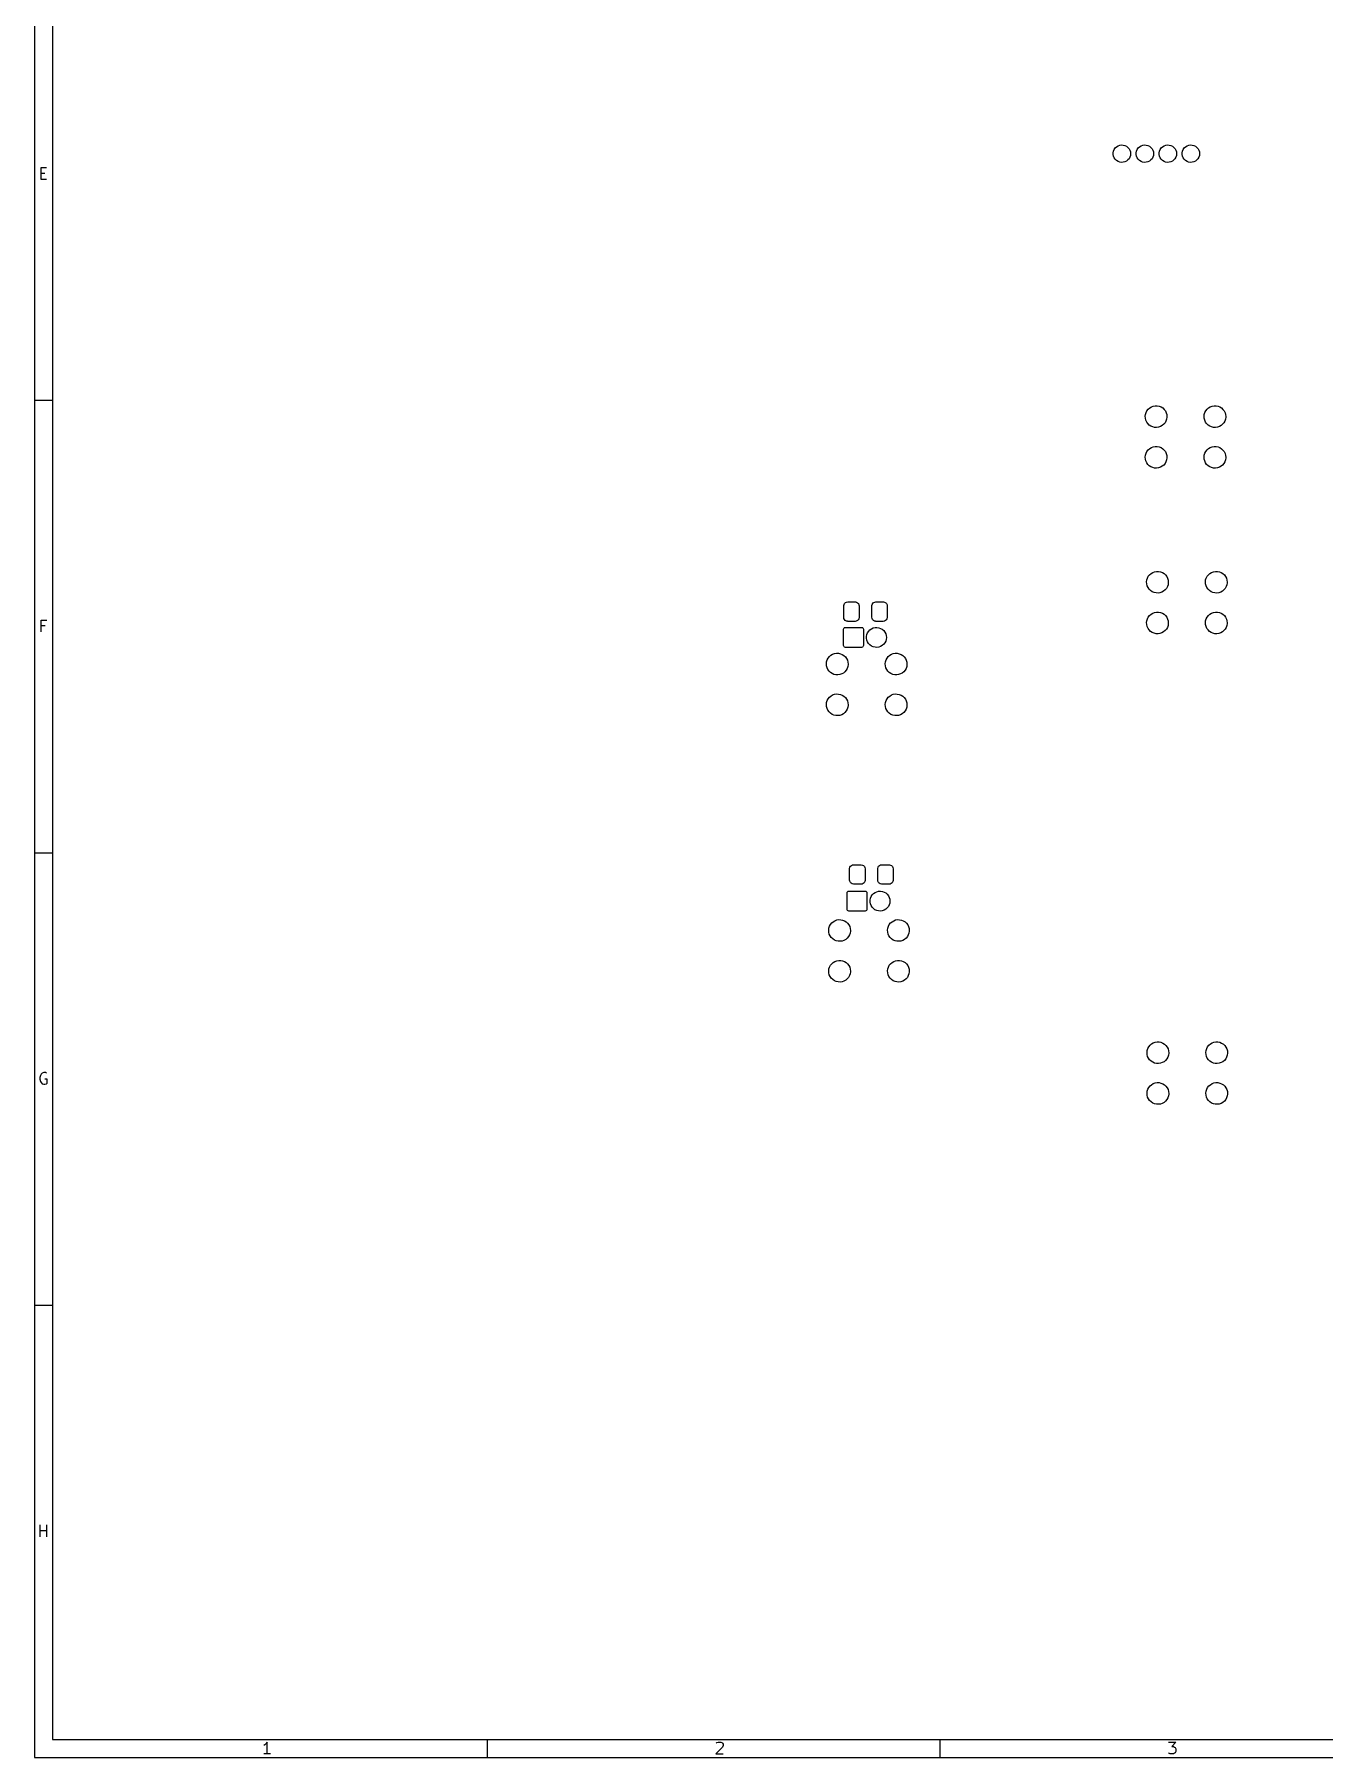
# Model space of a CAD drawing. Extents: x 10 to 584, y -410 to -10.
# Drawn here: x 10 to 152.5, y -410 to -219.6 of the extents above; entities that cross this region are included whole.
import ezdxf

# ---------------------------------------------------------------- set-up
doc = ezdxf.new("R2010")
doc.units = 0
doc.layers.add('BLACK', color=7, linetype='CONTINUOUS')

msp = doc.modelspace()

# ---------------------------------------------------------------- linework, layer by layer
at = {"layer": 'BLACK', "linetype": 'CONTINUOUS'}
for p, q in [((10, -10), (10, -409.989)), ((12, -12), (12, -407.989)), ((129.207, -232.449), (129.284, -232.271)), ((129.284, -232.271), (129.396, -232.112)), ((129.396, -232.112), (129.537, -231.978)), ((129.537, -231.978), (129.702, -231.876)), ((129.702, -231.876), (129.885, -231.808)), ((129.885, -231.808), (130.077, -231.779)), ((130.077, -231.779), (130.271, -231.79)), ((130.271, -231.79), (130.46, -231.839)), ((130.46, -231.839), (130.634, -231.924)), ((130.634, -231.924), (130.788, -232.044)), ((130.788, -232.044), (130.914, -232.191)), ((130.914, -232.191), (131.008, -232.361)), ((131.747, -232.449), (131.824, -232.271)), ((131.824, -232.271), (131.936, -232.112)), ((131.936, -232.112), (132.077, -231.978)), ((132.077, -231.978), (132.242, -231.876)), ((132.242, -231.876), (132.425, -231.808)), ((132.425, -231.808), (132.617, -231.779)), ((132.617, -231.779), (132.811, -231.79)), ((132.811, -231.79), (133, -231.839)), ((133, -231.839), (133.174, -231.924)), ((133.174, -231.924), (133.328, -232.044)), ((133.328, -232.044), (133.454, -232.191)), ((133.454, -232.191), (133.548, -232.361)), ((134.287, -232.449), (134.364, -232.271)), ((134.364, -232.271), (134.476, -232.112)), ((134.476, -232.112), (134.617, -231.978)), ((134.617, -231.978), (134.782, -231.876)), ((134.782, -231.876), (134.965, -231.808)), ((134.965, -231.808), (135.157, -231.779)), ((135.157, -231.779), (135.351, -231.79)), ((135.351, -231.79), (135.54, -231.839)), ((135.54, -231.839), (135.714, -231.924)), ((135.714, -231.924), (135.868, -232.044)), ((135.868, -232.044), (135.994, -232.191)), ((135.994, -232.191), (136.088, -232.361)), ((136.827, -232.449), (136.904, -232.271)), ((136.904, -232.271), (137.016, -232.112)), ((137.016, -232.112), (137.157, -231.978)), ((137.157, -231.978), (137.322, -231.876)), ((137.322, -231.876), (137.505, -231.808)), ((137.505, -231.808), (137.697, -231.779)), ((137.697, -231.779), (137.891, -231.79)), ((137.891, -231.79), (138.08, -231.839)), ((138.08, -231.839), (138.254, -231.924)), ((138.254, -231.924), (138.408, -232.044)), ((138.408, -232.044), (138.534, -232.191)), ((138.534, -232.191), (138.628, -232.361)), ((129.167, -232.64), (129.207, -232.449)), ((129.167, -232.834), (129.167, -232.64)), ((129.205, -233.025), (129.167, -232.834)), ((129.281, -233.204), (129.205, -233.025)), ((129.392, -233.364), (129.281, -233.204)), ((129.532, -233.498), (129.392, -233.364)), ((129.696, -233.602), (129.532, -233.498)), ((129.878, -233.67), (129.696, -233.602)), ((130.07, -233.701), (129.878, -233.67)), ((130.265, -233.692), (130.07, -233.701)), ((130.453, -233.644), (130.265, -233.692)), ((130.628, -233.56), (130.453, -233.644)), ((130.783, -233.441), (130.628, -233.56)), ((130.91, -233.295), (130.783, -233.441)), ((131.006, -233.125), (130.91, -233.295)), ((131.065, -232.94), (131.006, -233.125)), ((131.008, -232.361), (131.067, -232.547)), ((131.086, -232.747), (131.065, -232.94)), ((131.067, -232.547), (131.086, -232.74)), ((131.086, -232.74), (131.086, -232.747)), ((131.707, -232.64), (131.747, -232.449)), ((131.707, -232.834), (131.707, -232.64)), ((131.745, -233.025), (131.707, -232.834)), ((131.821, -233.204), (131.745, -233.025)), ((131.932, -233.364), (131.821, -233.204)), ((132.072, -233.498), (131.932, -233.364)), ((132.236, -233.602), (132.072, -233.498)), ((132.418, -233.67), (132.236, -233.602)), ((132.611, -233.701), (132.418, -233.67)), ((132.805, -233.692), (132.611, -233.701)), ((132.993, -233.644), (132.805, -233.692)), ((133.168, -233.56), (132.993, -233.644)), ((133.323, -233.441), (133.168, -233.56)), ((133.45, -233.295), (133.323, -233.441)), ((133.546, -233.125), (133.45, -233.295)), ((133.605, -232.94), (133.546, -233.125)), ((133.548, -232.361), (133.607, -232.547)), ((133.626, -232.747), (133.605, -232.94)), ((133.607, -232.547), (133.626, -232.74)), ((133.626, -232.74), (133.626, -232.747)), ((134.247, -232.64), (134.287, -232.449)), ((134.247, -232.834), (134.247, -232.64)), ((134.285, -233.025), (134.247, -232.834)), ((134.361, -233.204), (134.285, -233.025)), ((134.472, -233.364), (134.361, -233.204)), ((134.612, -233.498), (134.472, -233.364)), ((134.776, -233.602), (134.612, -233.498)), ((134.958, -233.67), (134.776, -233.602)), ((135.15, -233.701), (134.958, -233.67)), ((135.345, -233.692), (135.15, -233.701)), ((135.533, -233.644), (135.345, -233.692)), ((135.708, -233.56), (135.533, -233.644)), ((135.863, -233.441), (135.708, -233.56)), ((135.99, -233.295), (135.863, -233.441)), ((136.086, -233.125), (135.99, -233.295)), ((136.145, -232.94), (136.086, -233.125)), ((136.088, -232.361), (136.147, -232.547)), ((136.166, -232.747), (136.145, -232.94)), ((136.147, -232.547), (136.166, -232.74)), ((136.166, -232.74), (136.166, -232.747)), ((136.787, -232.64), (136.827, -232.449)), ((136.787, -232.834), (136.787, -232.64)), ((136.825, -233.025), (136.787, -232.834)), ((136.901, -233.204), (136.825, -233.025)), ((137.012, -233.364), (136.901, -233.204)), ((137.152, -233.498), (137.012, -233.364)), ((137.316, -233.602), (137.152, -233.498)), ((137.498, -233.67), (137.316, -233.602)), ((137.69, -233.701), (137.498, -233.67)), ((137.885, -233.692), (137.69, -233.701)), ((138.073, -233.644), (137.885, -233.692)), ((138.248, -233.56), (138.073, -233.644)), ((138.403, -233.441), (138.248, -233.56)), ((138.53, -233.295), (138.403, -233.441)), ((138.626, -233.125), (138.53, -233.295)), ((138.685, -232.94), (138.626, -233.125)), ((138.628, -232.361), (138.687, -232.547)), ((138.706, -232.747), (138.685, -232.94)), ((138.687, -232.547), (138.706, -232.74)), ((138.706, -232.74), (138.706, -232.747)), ((10.7214, -235.588), (10.7214, -234.288)), ((10.7214, -234.288), (11.3405, -234.288)), ((10.7214, -234.907), (11.1548, -234.907)), ((11.3405, -235.588), (10.7214, -235.588)), ((10, -260), (12, -260)), ((133.03, -260.974), (133.195, -260.829)), ((133.195, -260.829), (133.383, -260.717)), ((133.383, -260.717), (133.589, -260.641)), ((133.589, -260.641), (133.806, -260.604)), ((133.806, -260.604), (134.025, -260.607)), ((134.025, -260.607), (134.241, -260.649)), ((134.241, -260.649), (134.445, -260.731)), ((134.445, -260.731), (134.631, -260.848)), ((134.631, -260.848), (134.792, -260.997)), ((139.53, -260.974), (139.695, -260.829)), ((139.695, -260.829), (139.883, -260.717)), ((139.883, -260.717), (140.089, -260.641)), ((140.089, -260.641), (140.306, -260.604)), ((140.306, -260.604), (140.525, -260.607)), ((140.525, -260.607), (140.741, -260.649)), ((140.741, -260.649), (140.945, -260.731)), ((140.945, -260.731), (141.131, -260.848)), ((141.131, -260.848), (141.292, -260.997)), ((132.7, -261.769), (132.726, -261.551)), ((132.715, -261.988), (132.7, -261.769)), ((132.769, -262.201), (132.715, -261.988)), ((132.726, -261.551), (132.791, -261.341)), ((132.861, -262.4), (132.769, -262.201)), ((132.791, -261.341), (132.894, -261.146)), ((132.988, -262.579), (132.861, -262.4)), ((132.894, -261.146), (133.03, -260.974)), ((133.145, -262.733), (132.988, -262.579)), ((133.327, -262.855), (133.145, -262.733)), ((134.749, -262.649), (134.58, -262.789)), ((134.889, -262.48), (134.749, -262.649)), ((134.792, -260.997), (134.923, -261.173)), ((134.996, -262.288), (134.889, -262.48)), ((134.923, -261.173), (135.02, -261.37)), ((135.067, -262.08), (134.996, -262.288)), ((135.02, -261.37), (135.08, -261.581)), ((135.098, -261.863), (135.067, -262.08)), ((135.08, -261.581), (135.1, -261.8)), ((135.1, -261.8), (135.098, -261.863)), ((139.2, -261.769), (139.226, -261.551)), ((139.215, -261.988), (139.2, -261.769)), ((139.269, -262.201), (139.215, -261.988)), ((139.226, -261.551), (139.291, -261.341)), ((139.361, -262.4), (139.269, -262.201)), ((139.291, -261.341), (139.394, -261.146)), ((139.488, -262.579), (139.361, -262.4)), ((139.394, -261.146), (139.53, -260.974)), ((139.645, -262.733), (139.488, -262.579)), ((139.827, -262.855), (139.645, -262.733)), ((141.249, -262.649), (141.08, -262.789)), ((141.389, -262.48), (141.249, -262.649)), ((141.292, -260.997), (141.423, -261.173)), ((141.496, -262.288), (141.389, -262.48)), ((141.423, -261.173), (141.52, -261.37)), ((141.567, -262.08), (141.496, -262.288)), ((141.52, -261.37), (141.58, -261.581)), ((141.598, -261.863), (141.567, -262.08)), ((141.58, -261.581), (141.6, -261.8)), ((141.6, -261.8), (141.598, -261.863)), ((133.529, -262.941), (133.327, -262.855)), ((133.743, -262.99), (133.529, -262.941)), ((133.963, -262.998), (133.743, -262.99)), ((134.18, -262.967), (133.963, -262.998)), ((134.388, -262.896), (134.18, -262.967)), ((134.58, -262.789), (134.388, -262.896)), ((140.029, -262.941), (139.827, -262.855)), ((140.243, -262.99), (140.029, -262.941)), ((140.463, -262.998), (140.243, -262.99)), ((140.68, -262.967), (140.463, -262.998)), ((140.888, -262.896), (140.68, -262.967)), ((141.08, -262.789), (140.888, -262.896)), ((132.7, -266.269), (132.726, -266.051)), ((132.715, -266.488), (132.7, -266.269)), ((132.769, -266.701), (132.715, -266.488)), ((132.726, -266.051), (132.791, -265.841)), ((132.791, -265.841), (132.894, -265.646)), ((132.894, -265.646), (133.03, -265.474)), ((133.03, -265.474), (133.195, -265.329)), ((133.195, -265.329), (133.383, -265.217)), ((133.383, -265.217), (133.589, -265.141)), ((133.589, -265.141), (133.806, -265.104)), ((133.806, -265.104), (134.025, -265.107)), ((134.025, -265.107), (134.241, -265.149)), ((134.241, -265.149), (134.445, -265.231)), ((134.445, -265.231), (134.631, -265.348)), ((134.631, -265.348), (134.792, -265.497)), ((134.792, -265.497), (134.923, -265.673)), ((134.923, -265.673), (135.02, -265.87)), ((135.067, -266.58), (134.996, -266.788)), ((135.02, -265.87), (135.08, -266.081)), ((135.098, -266.363), (135.067, -266.58)), ((135.08, -266.081), (135.1, -266.3)), ((135.1, -266.3), (135.098, -266.363)), ((139.2, -266.269), (139.226, -266.051)), ((139.215, -266.488), (139.2, -266.269)), ((139.269, -266.701), (139.215, -266.488)), ((139.226, -266.051), (139.291, -265.841)), ((139.291, -265.841), (139.394, -265.646)), ((139.394, -265.646), (139.53, -265.474)), ((139.53, -265.474), (139.695, -265.329)), ((139.695, -265.329), (139.883, -265.217)), ((139.883, -265.217), (140.089, -265.141)), ((140.089, -265.141), (140.306, -265.104)), ((140.306, -265.104), (140.525, -265.107)), ((140.525, -265.107), (140.741, -265.149)), ((140.741, -265.149), (140.945, -265.231)), ((140.945, -265.231), (141.131, -265.348)), ((141.131, -265.348), (141.292, -265.497)), ((141.292, -265.497), (141.423, -265.673)), ((141.423, -265.673), (141.52, -265.87)), ((141.567, -266.58), (141.496, -266.788)), ((141.52, -265.87), (141.58, -266.081)), ((141.598, -266.363), (141.567, -266.58)), ((141.58, -266.081), (141.6, -266.3)), ((141.6, -266.3), (141.598, -266.363)), ((132.861, -266.9), (132.769, -266.701)), ((132.988, -267.079), (132.861, -266.9)), ((133.145, -267.233), (132.988, -267.079)), ((133.327, -267.355), (133.145, -267.233)), ((133.529, -267.441), (133.327, -267.355)), ((133.743, -267.49), (133.529, -267.441)), ((133.963, -267.498), (133.743, -267.49)), ((134.18, -267.467), (133.963, -267.498)), ((134.388, -267.396), (134.18, -267.467)), ((134.58, -267.289), (134.388, -267.396)), ((134.749, -267.149), (134.58, -267.289)), ((134.889, -266.98), (134.749, -267.149)), ((134.996, -266.788), (134.889, -266.98)), ((139.361, -266.9), (139.269, -266.701)), ((139.488, -267.079), (139.361, -266.9)), ((139.645, -267.233), (139.488, -267.079)), ((139.827, -267.355), (139.645, -267.233)), ((140.029, -267.441), (139.827, -267.355)), ((140.243, -267.49), (140.029, -267.441)), ((140.463, -267.498), (140.243, -267.49)), ((140.68, -267.467), (140.463, -267.498)), ((140.888, -267.396), (140.68, -267.467)), ((141.08, -267.289), (140.888, -267.396)), ((141.249, -267.149), (141.08, -267.289)), ((141.389, -266.98), (141.249, -267.149)), ((141.496, -266.788), (141.389, -266.98)), ((132.85, -280.069), (132.876, -279.851)), ((132.876, -279.851), (132.941, -279.641)), ((132.941, -279.641), (133.044, -279.446)), ((133.044, -279.446), (133.18, -279.274)), ((133.18, -279.274), (133.345, -279.129)), ((133.345, -279.129), (133.533, -279.017)), ((133.533, -279.017), (133.739, -278.941)), ((133.739, -278.941), (133.956, -278.904)), ((133.956, -278.904), (134.175, -278.907)), ((134.175, -278.907), (134.391, -278.949)), ((134.391, -278.949), (134.595, -279.031)), ((134.595, -279.031), (134.781, -279.148)), ((134.781, -279.148), (134.942, -279.297)), ((134.942, -279.297), (135.073, -279.473)), ((135.073, -279.473), (135.17, -279.67)), ((135.17, -279.67), (135.23, -279.881)), ((135.23, -279.881), (135.25, -280.1)), ((139.35, -280.069), (139.376, -279.851)), ((139.376, -279.851), (139.441, -279.641)), ((139.441, -279.641), (139.544, -279.446)), ((139.544, -279.446), (139.68, -279.274)), ((139.68, -279.274), (139.845, -279.129)), ((139.845, -279.129), (140.033, -279.017)), ((140.033, -279.017), (140.239, -278.941)), ((140.239, -278.941), (140.456, -278.904)), ((140.456, -278.904), (140.675, -278.907)), ((140.675, -278.907), (140.891, -278.949)), ((140.891, -278.949), (141.095, -279.031)), ((141.095, -279.031), (141.281, -279.148)), ((141.281, -279.148), (141.442, -279.297)), ((141.442, -279.297), (141.573, -279.473)), ((141.573, -279.473), (141.67, -279.67)), ((141.67, -279.67), (141.73, -279.881)), ((141.73, -279.881), (141.75, -280.1)), ((132.865, -280.288), (132.85, -280.069)), ((132.919, -280.501), (132.865, -280.288)), ((133.011, -280.7), (132.919, -280.501)), ((133.138, -280.879), (133.011, -280.7)), ((133.295, -281.033), (133.138, -280.879)), ((133.477, -281.155), (133.295, -281.033)), ((133.679, -281.241), (133.477, -281.155)), ((133.893, -281.29), (133.679, -281.241)), ((134.113, -281.298), (133.893, -281.29)), ((134.33, -281.267), (134.113, -281.298)), ((134.538, -281.196), (134.33, -281.267)), ((134.73, -281.089), (134.538, -281.196)), ((134.899, -280.949), (134.73, -281.089)), ((135.039, -280.78), (134.899, -280.949)), ((135.146, -280.588), (135.039, -280.78)), ((135.217, -280.38), (135.146, -280.588)), ((135.248, -280.163), (135.217, -280.38)), ((135.25, -280.1), (135.248, -280.163)), ((139.365, -280.288), (139.35, -280.069)), ((139.419, -280.501), (139.365, -280.288)), ((139.511, -280.7), (139.419, -280.501)), ((139.638, -280.879), (139.511, -280.7)), ((139.795, -281.033), (139.638, -280.879)), ((139.977, -281.155), (139.795, -281.033)), ((140.179, -281.241), (139.977, -281.155)), ((140.393, -281.29), (140.179, -281.241)), ((140.613, -281.298), (140.393, -281.29)), ((140.83, -281.267), (140.613, -281.298)), ((141.038, -281.196), (140.83, -281.267)), ((141.23, -281.089), (141.038, -281.196)), ((141.399, -280.949), (141.23, -281.089)), ((141.539, -280.78), (141.399, -280.949)), ((141.646, -280.588), (141.539, -280.78)), ((141.717, -280.38), (141.646, -280.588)), ((141.748, -280.163), (141.717, -280.38)), ((141.75, -280.1), (141.748, -280.163)), ((99.4, -282.725), (99.4014, -282.69)), ((99.4, -283.975), (99.4, -282.725)), ((99.4014, -282.69), (99.4316, -282.559)), ((99.4316, -282.559), (99.4988, -282.444)), ((99.4988, -282.444), (99.5971, -282.353)), ((99.5971, -282.353), (99.7177, -282.295)), ((99.7177, -282.295), (99.85, -282.275)), ((99.85, -282.275), (100.65, -282.275)), ((100.65, -282.275), (100.685, -282.276)), ((100.685, -282.276), (100.816, -282.307)), ((100.816, -282.307), (100.931, -282.374)), ((100.931, -282.374), (101.022, -282.472)), ((101.022, -282.472), (101.08, -282.593)), ((101.08, -282.593), (101.1, -282.725)), ((101.1, -282.725), (101.1, -283.975)), ((102.5, -282.725), (102.501, -282.69)), ((102.5, -283.975), (102.5, -282.725)), ((102.501, -282.69), (102.532, -282.559)), ((102.532, -282.559), (102.599, -282.444)), ((102.599, -282.444), (102.697, -282.353)), ((102.697, -282.353), (102.818, -282.295)), ((102.818, -282.295), (102.95, -282.275)), ((102.95, -282.275), (103.75, -282.275)), ((103.75, -282.275), (103.785, -282.276)), ((103.785, -282.276), (103.916, -282.307)), ((103.916, -282.307), (104.031, -282.374)), ((104.031, -282.374), (104.122, -282.472)), ((104.122, -282.472), (104.18, -282.593)), ((104.18, -282.593), (104.2, -282.725)), ((104.2, -282.725), (104.2, -283.975)), ((133.18, -283.774), (133.345, -283.629)), ((133.345, -283.629), (133.533, -283.517)), ((133.533, -283.517), (133.739, -283.441)), ((133.739, -283.441), (133.956, -283.404)), ((133.956, -283.404), (134.175, -283.407)), ((134.175, -283.407), (134.391, -283.449)), ((134.391, -283.449), (134.595, -283.531)), ((134.595, -283.531), (134.781, -283.648)), ((134.781, -283.648), (134.942, -283.797)), ((139.68, -283.774), (139.845, -283.629)), ((139.845, -283.629), (140.033, -283.517)), ((140.033, -283.517), (140.239, -283.441)), ((140.239, -283.441), (140.456, -283.404)), ((140.456, -283.404), (140.675, -283.407)), ((140.675, -283.407), (140.891, -283.449)), ((140.891, -283.449), (141.095, -283.531)), ((141.095, -283.531), (141.281, -283.648)), ((141.281, -283.648), (141.442, -283.797)), ((10.7524, -285.588), (10.7524, -284.288)), ((10.7524, -284.288), (11.3714, -284.288)), ((11.1857, -284.907), (10.7524, -284.907)), ((99.375, -285.3), (99.3902, -285.223)), ((99.375, -287.1), (99.375, -285.3)), ((99.3902, -285.223), (99.4336, -285.159)), ((99.4199, -284.107), (99.4, -283.975)), ((99.4778, -284.228), (99.4199, -284.107)), ((99.4336, -285.159), (99.4985, -285.115)), ((99.5686, -284.326), (99.4778, -284.228)), ((99.4985, -285.115), (99.575, -285.1)), ((99.6843, -284.393), (99.5686, -284.326)), ((99.575, -285.1), (101.375, -285.1)), ((99.8147, -284.424), (99.6843, -284.393)), ((99.85, -284.425), (99.8147, -284.424)), ((100.65, -284.425), (99.85, -284.425)), ((100.782, -284.405), (100.65, -284.425)), ((100.903, -284.347), (100.782, -284.405)), ((101.001, -284.256), (100.903, -284.347)), ((101.068, -284.141), (101.001, -284.256)), ((101.099, -284.01), (101.068, -284.141)), ((101.1, -283.975), (101.099, -284.01)), ((101.375, -285.1), (101.452, -285.115)), ((101.452, -285.115), (101.516, -285.159)), ((101.516, -285.159), (101.56, -285.223)), ((101.56, -285.223), (101.575, -285.3)), ((101.575, -285.3), (101.575, -287.1)), ((102.038, -285.694), (102.152, -285.518)), ((102.152, -285.518), (102.296, -285.367)), ((102.296, -285.367), (102.467, -285.246)), ((102.467, -285.246), (102.657, -285.16)), ((102.52, -284.107), (102.5, -283.975)), ((102.578, -284.228), (102.52, -284.107)), ((102.669, -284.326), (102.578, -284.228)), ((102.657, -285.16), (102.86, -285.111)), ((102.784, -284.393), (102.669, -284.326)), ((102.915, -284.424), (102.784, -284.393)), ((102.86, -285.111), (103.069, -285.101)), ((102.95, -284.425), (102.915, -284.424)), ((103.75, -284.425), (102.95, -284.425)), ((103.069, -285.101), (103.276, -285.131)), ((103.276, -285.131), (103.473, -285.2)), ((103.473, -285.2), (103.654, -285.304)), ((103.654, -285.304), (103.812, -285.441)), ((103.882, -284.405), (103.75, -284.425)), ((103.812, -285.441), (103.941, -285.606)), ((104.003, -284.347), (103.882, -284.405)), ((103.941, -285.606), (104.036, -285.791)), ((104.101, -284.256), (104.003, -284.347)), ((104.168, -284.141), (104.101, -284.256)), ((104.199, -284.01), (104.168, -284.141)), ((104.2, -283.975), (104.199, -284.01)), ((132.85, -284.569), (132.876, -284.351)), ((132.865, -284.788), (132.85, -284.569)), ((132.919, -285.001), (132.865, -284.788)), ((132.876, -284.351), (132.941, -284.141)), ((133.011, -285.2), (132.919, -285.001)), ((132.941, -284.141), (133.044, -283.946)), ((133.138, -285.379), (133.011, -285.2)), ((133.044, -283.946), (133.18, -283.774)), ((133.295, -285.533), (133.138, -285.379)), ((133.477, -285.655), (133.295, -285.533)), ((134.73, -285.589), (134.538, -285.696)), ((134.899, -285.449), (134.73, -285.589)), ((135.039, -285.28), (134.899, -285.449)), ((134.942, -283.797), (135.073, -283.973)), ((135.146, -285.088), (135.039, -285.28)), ((135.073, -283.973), (135.17, -284.17)), ((135.217, -284.88), (135.146, -285.088)), ((135.17, -284.17), (135.23, -284.381)), ((135.248, -284.663), (135.217, -284.88)), ((135.23, -284.381), (135.25, -284.6)), ((135.25, -284.6), (135.248, -284.663)), ((139.35, -284.569), (139.376, -284.351)), ((139.365, -284.788), (139.35, -284.569)), ((139.419, -285.001), (139.365, -284.788)), ((139.376, -284.351), (139.441, -284.141)), ((139.511, -285.2), (139.419, -285.001)), ((139.441, -284.141), (139.544, -283.946)), ((139.638, -285.379), (139.511, -285.2)), ((139.544, -283.946), (139.68, -283.774)), ((139.795, -285.533), (139.638, -285.379)), ((139.977, -285.655), (139.795, -285.533)), ((141.23, -285.589), (141.038, -285.696)), ((141.399, -285.449), (141.23, -285.589)), ((141.539, -285.28), (141.399, -285.449)), ((141.442, -283.797), (141.573, -283.973)), ((141.646, -285.088), (141.539, -285.28)), ((141.573, -283.973), (141.67, -284.17)), ((141.717, -284.88), (141.646, -285.088)), ((141.67, -284.17), (141.73, -284.381)), ((141.748, -284.663), (141.717, -284.88)), ((141.73, -284.381), (141.75, -284.6)), ((141.75, -284.6), (141.748, -284.663)), ((99.3902, -287.177), (99.375, -287.1)), ((99.4336, -287.241), (99.3902, -287.177)), ((99.4985, -287.285), (99.4336, -287.241)), ((99.575, -287.3), (99.4985, -287.285)), ((101.375, -287.3), (99.575, -287.3)), ((101.452, -287.285), (101.375, -287.3)), ((101.516, -287.241), (101.452, -287.285)), ((101.56, -287.177), (101.516, -287.241)), ((101.575, -287.1), (101.56, -287.177)), ((101.92, -286.093), (101.96, -285.888)), ((101.92, -286.302), (101.92, -286.093)), ((101.959, -286.507), (101.92, -286.302)), ((102.036, -286.701), (101.959, -286.507)), ((101.96, -285.888), (102.038, -285.694)), ((102.148, -286.877), (102.036, -286.701)), ((102.292, -287.029), (102.148, -286.877)), ((102.462, -287.151), (102.292, -287.029)), ((102.651, -287.238), (102.462, -287.151)), ((102.854, -287.288), (102.651, -287.238)), ((103.063, -287.299), (102.854, -287.288)), ((103.27, -287.27), (103.063, -287.299)), ((103.468, -287.203), (103.27, -287.27)), ((103.649, -287.099), (103.468, -287.203)), ((103.808, -286.963), (103.649, -287.099)), ((103.938, -286.799), (103.808, -286.963)), ((104.034, -286.614), (103.938, -286.799)), ((104.094, -286.414), (104.034, -286.614)), ((104.036, -285.791), (104.095, -285.992)), ((104.115, -286.206), (104.094, -286.414)), ((104.095, -285.992), (104.115, -286.2)), ((104.115, -286.2), (104.115, -286.206)), ((133.679, -285.741), (133.477, -285.655)), ((133.893, -285.79), (133.679, -285.741)), ((134.113, -285.798), (133.893, -285.79)), ((134.33, -285.767), (134.113, -285.798)), ((134.538, -285.696), (134.33, -285.767)), ((140.179, -285.741), (139.977, -285.655)), ((140.393, -285.79), (140.179, -285.741)), ((140.613, -285.798), (140.393, -285.79)), ((140.83, -285.767), (140.613, -285.798)), ((141.038, -285.696), (140.83, -285.767)), ((97.484, -289.117), (97.5098, -288.899)), ((97.4984, -289.336), (97.484, -289.117)), ((97.5524, -289.549), (97.4984, -289.336)), ((97.5098, -288.899), (97.5749, -288.689)), ((97.5749, -288.689), (97.6772, -288.495)), ((97.6772, -288.495), (97.8132, -288.322)), ((97.8132, -288.322), (97.9783, -288.177)), ((97.9783, -288.177), (98.167, -288.065)), ((98.167, -288.065), (98.373, -287.989)), ((98.373, -287.989), (98.5894, -287.952)), ((98.5894, -287.952), (98.809, -287.955)), ((98.809, -287.955), (99.0244, -287.998)), ((99.0244, -287.998), (99.2284, -288.079)), ((99.2284, -288.079), (99.4141, -288.196)), ((99.4141, -288.196), (99.5754, -288.345)), ((99.5754, -288.345), (99.7068, -288.521)), ((99.7068, -288.521), (99.8039, -288.718)), ((99.8504, -289.428), (99.7799, -289.636)), ((99.8039, -288.718), (99.8635, -288.93)), ((99.882, -289.211), (99.8504, -289.428)), ((99.8635, -288.93), (99.8836, -289.148)), ((99.8836, -289.148), (99.882, -289.211)), ((103.984, -289.117), (104.01, -288.899)), ((103.998, -289.336), (103.984, -289.117)), ((104.052, -289.549), (103.998, -289.336)), ((104.01, -288.899), (104.075, -288.689)), ((104.075, -288.689), (104.177, -288.495)), ((104.177, -288.495), (104.313, -288.322)), ((104.313, -288.322), (104.478, -288.177)), ((104.478, -288.177), (104.667, -288.065)), ((104.667, -288.065), (104.873, -287.989)), ((104.873, -287.989), (105.089, -287.952)), ((105.089, -287.952), (105.309, -287.955)), ((105.309, -287.955), (105.524, -287.998)), ((105.524, -287.998), (105.728, -288.079)), ((105.728, -288.079), (105.914, -288.196)), ((105.914, -288.196), (106.075, -288.345)), ((106.075, -288.345), (106.207, -288.521)), ((106.207, -288.521), (106.304, -288.718)), ((106.35, -289.428), (106.28, -289.636)), ((106.304, -288.718), (106.364, -288.93)), ((106.382, -289.211), (106.35, -289.428)), ((106.364, -288.93), (106.384, -289.148)), ((106.384, -289.148), (106.382, -289.211)), ((97.6444, -289.748), (97.5524, -289.549)), ((97.7711, -289.928), (97.6444, -289.748)), ((97.9284, -290.081), (97.7711, -289.928)), ((98.111, -290.203), (97.9284, -290.081)), ((98.3128, -290.289), (98.111, -290.203)), ((98.527, -290.338), (98.3128, -290.289)), ((98.7464, -290.347), (98.527, -290.338)), ((98.9637, -290.315), (98.7464, -290.347)), ((99.1717, -290.244), (98.9637, -290.315)), ((99.3633, -290.137), (99.1717, -290.244)), ((99.5321, -289.997), (99.3633, -290.137)), ((99.6726, -289.828), (99.5321, -289.997)), ((99.7799, -289.636), (99.6726, -289.828)), ((104.144, -289.748), (104.052, -289.549)), ((104.271, -289.928), (104.144, -289.748)), ((104.428, -290.081), (104.271, -289.928)), ((104.611, -290.203), (104.428, -290.081)), ((104.813, -290.289), (104.611, -290.203)), ((105.027, -290.338), (104.813, -290.289)), ((105.246, -290.347), (105.027, -290.338)), ((105.464, -290.315), (105.246, -290.347)), ((105.672, -290.244), (105.464, -290.315)), ((105.863, -290.137), (105.672, -290.244)), ((106.032, -289.997), (105.863, -290.137)), ((106.173, -289.828), (106.032, -289.997)), ((106.28, -289.636), (106.173, -289.828)), ((97.5098, -293.399), (97.5749, -293.189)), ((97.5749, -293.189), (97.6772, -292.995)), ((97.6772, -292.995), (97.8132, -292.822)), ((97.8132, -292.822), (97.9783, -292.677)), ((97.9783, -292.677), (98.167, -292.565)), ((98.167, -292.565), (98.373, -292.489)), ((98.373, -292.489), (98.5894, -292.452)), ((98.5894, -292.452), (98.809, -292.455)), ((98.809, -292.455), (99.0244, -292.498)), ((99.0244, -292.498), (99.2284, -292.579)), ((99.2284, -292.579), (99.4141, -292.696)), ((99.4141, -292.696), (99.5754, -292.845)), ((99.5754, -292.845), (99.7068, -293.021)), ((99.7068, -293.021), (99.8039, -293.218)), ((99.8039, -293.218), (99.8635, -293.43)), ((104.01, -293.399), (104.075, -293.189)), ((104.075, -293.189), (104.177, -292.995)), ((104.177, -292.995), (104.313, -292.822)), ((104.313, -292.822), (104.478, -292.677)), ((104.478, -292.677), (104.667, -292.565)), ((104.667, -292.565), (104.873, -292.489)), ((104.873, -292.489), (105.089, -292.452)), ((105.089, -292.452), (105.309, -292.455)), ((105.309, -292.455), (105.524, -292.498)), ((105.524, -292.498), (105.728, -292.579)), ((105.728, -292.579), (105.914, -292.696)), ((105.914, -292.696), (106.075, -292.845)), ((106.075, -292.845), (106.207, -293.021)), ((106.207, -293.021), (106.304, -293.218)), ((106.304, -293.218), (106.364, -293.43)), ((97.484, -293.617), (97.5098, -293.399)), ((97.4984, -293.836), (97.484, -293.617)), ((97.5524, -294.049), (97.4984, -293.836)), ((97.6444, -294.248), (97.5524, -294.049)), ((97.7711, -294.428), (97.6444, -294.248)), ((97.9284, -294.581), (97.7711, -294.428)), ((98.111, -294.703), (97.9284, -294.581)), ((98.3128, -294.789), (98.111, -294.703)), ((98.527, -294.838), (98.3128, -294.789)), ((98.7464, -294.847), (98.527, -294.838)), ((98.9637, -294.815), (98.7464, -294.847)), ((99.1717, -294.744), (98.9637, -294.815)), ((99.3633, -294.637), (99.1717, -294.744)), ((99.5321, -294.497), (99.3633, -294.637)), ((99.6726, -294.328), (99.5321, -294.497)), ((99.7799, -294.136), (99.6726, -294.328)), ((99.8504, -293.928), (99.7799, -294.136)), ((99.882, -293.711), (99.8504, -293.928)), ((99.8635, -293.43), (99.8836, -293.648)), ((99.8836, -293.648), (99.882, -293.711)), ((103.984, -293.617), (104.01, -293.399)), ((103.998, -293.836), (103.984, -293.617)), ((104.052, -294.049), (103.998, -293.836)), ((104.144, -294.248), (104.052, -294.049)), ((104.271, -294.428), (104.144, -294.248)), ((104.428, -294.581), (104.271, -294.428)), ((104.611, -294.703), (104.428, -294.581)), ((104.813, -294.789), (104.611, -294.703)), ((105.027, -294.838), (104.813, -294.789)), ((105.246, -294.847), (105.027, -294.838)), ((105.464, -294.815), (105.246, -294.847)), ((105.672, -294.744), (105.464, -294.815)), ((105.863, -294.637), (105.672, -294.744)), ((106.032, -294.497), (105.863, -294.637)), ((106.173, -294.328), (106.032, -294.497)), ((106.28, -294.136), (106.173, -294.328)), ((106.35, -293.928), (106.28, -294.136)), ((106.382, -293.711), (106.35, -293.928)), ((106.364, -293.43), (106.384, -293.648)), ((106.384, -293.648), (106.382, -293.711)), ((10, -310), (12, -310)), ((100.05, -311.775), (100.051, -311.74)), ((100.05, -313.025), (100.05, -311.775)), ((100.051, -311.74), (100.082, -311.609)), ((100.082, -311.609), (100.149, -311.494)), ((100.149, -311.494), (100.247, -311.403)), ((100.247, -311.403), (100.368, -311.345)), ((100.368, -311.345), (100.5, -311.325)), ((100.5, -311.325), (101.3, -311.325)), ((101.3, -311.325), (101.335, -311.326)), ((101.335, -311.326), (101.466, -311.357)), ((101.466, -311.357), (101.581, -311.424)), ((101.581, -311.424), (101.672, -311.522)), ((101.672, -311.522), (101.73, -311.643)), ((101.73, -311.643), (101.75, -311.775)), ((101.75, -311.775), (101.75, -313.025)), ((103.15, -311.775), (103.151, -311.74)), ((103.15, -313.025), (103.15, -311.775)), ((103.151, -311.74), (103.182, -311.609)), ((103.182, -311.609), (103.249, -311.494)), ((103.249, -311.494), (103.347, -311.403)), ((103.347, -311.403), (103.468, -311.345)), ((103.468, -311.345), (103.6, -311.325)), ((103.6, -311.325), (104.4, -311.325)), ((104.4, -311.325), (104.435, -311.326)), ((104.435, -311.326), (104.566, -311.357)), ((104.566, -311.357), (104.681, -311.424)), ((104.681, -311.424), (104.772, -311.522)), ((104.772, -311.522), (104.83, -311.643)), ((104.83, -311.643), (104.85, -311.775)), ((104.85, -311.775), (104.85, -313.025)), ((100.07, -313.157), (100.05, -313.025)), ((100.128, -313.278), (100.07, -313.157)), ((100.219, -313.376), (100.128, -313.278)), ((100.334, -313.443), (100.219, -313.376)), ((100.465, -313.474), (100.334, -313.443)), ((100.5, -313.475), (100.465, -313.474)), ((101.3, -313.475), (100.5, -313.475)), ((101.432, -313.455), (101.3, -313.475)), ((101.553, -313.397), (101.432, -313.455)), ((101.651, -313.306), (101.553, -313.397)), ((101.718, -313.191), (101.651, -313.306)), ((101.749, -313.06), (101.718, -313.191)), ((101.75, -313.025), (101.749, -313.06)), ((103.17, -313.157), (103.15, -313.025)), ((103.228, -313.278), (103.17, -313.157)), ((103.319, -313.376), (103.228, -313.278)), ((103.434, -313.443), (103.319, -313.376)), ((103.565, -313.474), (103.434, -313.443)), ((103.6, -313.475), (103.565, -313.474)), ((104.4, -313.475), (103.6, -313.475)), ((104.532, -313.455), (104.4, -313.475)), ((104.653, -313.397), (104.532, -313.455)), ((104.751, -313.306), (104.653, -313.397)), ((104.818, -313.191), (104.751, -313.306)), ((104.849, -313.06), (104.818, -313.191)), ((104.85, -313.025), (104.849, -313.06)), ((99.7634, -314.441), (99.7786, -314.364)), ((99.7634, -316.241), (99.7634, -314.441)), ((99.7786, -314.364), (99.822, -314.3)), ((99.822, -314.3), (99.8869, -314.256)), ((99.8869, -314.256), (99.9634, -314.241)), ((99.9634, -314.241), (101.763, -314.241)), ((101.763, -314.241), (101.84, -314.256)), ((101.84, -314.256), (101.905, -314.3)), ((101.905, -314.3), (101.948, -314.364)), ((101.948, -314.364), (101.963, -314.441)), ((101.963, -314.441), (101.963, -316.241)), ((102.308, -315.443), (102.309, -315.234)), ((102.347, -315.648), (102.308, -315.443)), ((102.309, -315.234), (102.349, -315.029)), ((102.424, -315.842), (102.347, -315.648)), ((102.349, -315.029), (102.427, -314.835)), ((102.537, -316.018), (102.424, -315.842)), ((102.427, -314.835), (102.54, -314.659)), ((102.68, -316.17), (102.537, -316.018)), ((102.54, -314.659), (102.685, -314.508)), ((102.685, -314.508), (102.855, -314.387)), ((102.855, -314.387), (103.045, -314.301)), ((103.045, -314.301), (103.248, -314.252)), ((103.248, -314.252), (103.457, -314.242)), ((103.457, -314.242), (103.664, -314.272)), ((103.664, -314.272), (103.861, -314.341)), ((103.861, -314.341), (104.042, -314.445)), ((104.042, -314.445), (104.2, -314.582)), ((104.326, -315.94), (104.196, -316.104)), ((104.2, -314.582), (104.329, -314.747)), ((104.423, -315.755), (104.326, -315.94)), ((104.329, -314.747), (104.425, -314.932)), ((104.482, -315.555), (104.423, -315.755)), ((104.425, -314.932), (104.484, -315.133)), ((104.503, -315.347), (104.482, -315.555)), ((104.484, -315.133), (104.503, -315.341)), ((104.503, -315.341), (104.503, -315.347)), ((97.8267, -318.129), (97.929, -317.934)), ((97.929, -317.934), (98.065, -317.762)), ((98.065, -317.762), (98.2301, -317.617)), ((98.2301, -317.617), (98.4188, -317.505)), ((98.4188, -317.505), (98.6248, -317.429)), ((98.6248, -317.429), (98.8412, -317.392)), ((98.8412, -317.392), (99.0608, -317.395)), ((99.0608, -317.395), (99.2762, -317.437)), ((99.2762, -317.437), (99.4802, -317.519)), ((99.4802, -317.519), (99.6659, -317.636)), ((99.6659, -317.636), (99.8272, -317.785)), ((99.7786, -316.318), (99.7634, -316.241)), ((99.822, -316.382), (99.7786, -316.318)), ((99.8869, -316.426), (99.822, -316.382)), ((99.8272, -317.785), (99.9586, -317.961)), ((99.9634, -316.441), (99.8869, -316.426)), ((99.9586, -317.961), (100.056, -318.158)), ((101.763, -316.441), (99.9634, -316.441)), ((101.84, -316.426), (101.763, -316.441)), ((101.905, -316.382), (101.84, -316.426)), ((101.948, -316.318), (101.905, -316.382)), ((101.963, -316.241), (101.948, -316.318)), ((102.85, -316.292), (102.68, -316.17)), ((103.04, -316.379), (102.85, -316.292)), ((103.243, -316.429), (103.04, -316.379)), ((103.451, -316.44), (103.243, -316.429)), ((103.658, -316.411), (103.451, -316.44)), ((103.856, -316.344), (103.658, -316.411)), ((104.037, -316.24), (103.856, -316.344)), ((104.196, -316.104), (104.037, -316.24)), ((104.327, -318.129), (104.429, -317.934)), ((104.429, -317.934), (104.565, -317.762)), ((104.565, -317.762), (104.73, -317.617)), ((104.73, -317.617), (104.919, -317.505)), ((104.919, -317.505), (105.125, -317.429)), ((105.125, -317.429), (105.341, -317.392)), ((105.341, -317.392), (105.561, -317.395)), ((105.561, -317.395), (105.776, -317.437)), ((105.776, -317.437), (105.98, -317.519)), ((105.98, -317.519), (106.166, -317.636)), ((106.166, -317.636), (106.327, -317.785)), ((106.327, -317.785), (106.459, -317.961)), ((106.459, -317.961), (106.556, -318.158)), ((97.7358, -318.557), (97.7616, -318.339)), ((97.7502, -318.776), (97.7358, -318.557)), ((97.8042, -318.989), (97.7502, -318.776)), ((97.7616, -318.339), (97.8267, -318.129)), ((97.8962, -319.188), (97.8042, -318.989)), ((98.0229, -319.367), (97.8962, -319.188)), ((98.1802, -319.521), (98.0229, -319.367)), ((98.3628, -319.643), (98.1802, -319.521)), ((98.5646, -319.729), (98.3628, -319.643)), ((98.7788, -319.778), (98.5646, -319.729)), ((98.9982, -319.786), (98.7788, -319.778)), ((99.2155, -319.755), (98.9982, -319.786)), ((99.4235, -319.684), (99.2155, -319.755)), ((99.6151, -319.577), (99.4235, -319.684)), ((99.7839, -319.437), (99.6151, -319.577)), ((99.9244, -319.268), (99.7839, -319.437)), ((100.032, -319.076), (99.9244, -319.268)), ((100.102, -318.868), (100.032, -319.076)), ((100.056, -318.158), (100.115, -318.369)), ((100.134, -318.651), (100.102, -318.868)), ((100.115, -318.369), (100.135, -318.588)), ((100.135, -318.588), (100.134, -318.651)), ((104.236, -318.557), (104.262, -318.339)), ((104.25, -318.776), (104.236, -318.557)), ((104.304, -318.989), (104.25, -318.776)), ((104.262, -318.339), (104.327, -318.129)), ((104.396, -319.188), (104.304, -318.989)), ((104.523, -319.367), (104.396, -319.188)), ((104.68, -319.521), (104.523, -319.367)), ((104.863, -319.643), (104.68, -319.521)), ((105.065, -319.729), (104.863, -319.643)), ((105.279, -319.778), (105.065, -319.729)), ((105.498, -319.786), (105.279, -319.778)), ((105.716, -319.755), (105.498, -319.786)), ((105.923, -319.684), (105.716, -319.755)), ((106.115, -319.577), (105.923, -319.684)), ((106.284, -319.437), (106.115, -319.577)), ((106.424, -319.268), (106.284, -319.437)), ((106.532, -319.076), (106.424, -319.268)), ((106.602, -318.868), (106.532, -319.076)), ((106.556, -318.158), (106.615, -318.369)), ((106.634, -318.651), (106.602, -318.868)), ((106.615, -318.369), (106.635, -318.588)), ((106.635, -318.588), (106.634, -318.651)), ((97.7358, -323.057), (97.7616, -322.839)), ((97.7502, -323.276), (97.7358, -323.057)), ((97.8042, -323.489), (97.7502, -323.276)), ((97.7616, -322.839), (97.8267, -322.629)), ((97.8962, -323.688), (97.8042, -323.489)), ((97.8267, -322.629), (97.929, -322.434)), ((98.0229, -323.867), (97.8962, -323.688)), ((97.929, -322.434), (98.065, -322.262)), ((98.065, -322.262), (98.2301, -322.117)), ((98.2301, -322.117), (98.4188, -322.005)), ((98.4188, -322.005), (98.6248, -321.929)), ((98.6248, -321.929), (98.8412, -321.892)), ((98.8412, -321.892), (99.0608, -321.895)), ((99.0608, -321.895), (99.2762, -321.937)), ((99.2762, -321.937), (99.4802, -322.019)), ((99.4802, -322.019), (99.6659, -322.136)), ((99.6659, -322.136), (99.8272, -322.285)), ((99.8272, -322.285), (99.9586, -322.461)), ((100.032, -323.576), (99.9244, -323.768)), ((99.9586, -322.461), (100.056, -322.658)), ((100.102, -323.368), (100.032, -323.576)), ((100.056, -322.658), (100.115, -322.869)), ((100.134, -323.151), (100.102, -323.368)), ((100.115, -322.869), (100.135, -323.088)), ((100.135, -323.088), (100.134, -323.151)), ((104.236, -323.057), (104.262, -322.839)), ((104.25, -323.276), (104.236, -323.057)), ((104.304, -323.489), (104.25, -323.276)), ((104.262, -322.839), (104.327, -322.629)), ((104.396, -323.688), (104.304, -323.489)), ((104.327, -322.629), (104.429, -322.434)), ((104.523, -323.867), (104.396, -323.688)), ((104.429, -322.434), (104.565, -322.262)), ((104.565, -322.262), (104.73, -322.117)), ((104.73, -322.117), (104.919, -322.005)), ((104.919, -322.005), (105.125, -321.929)), ((105.125, -321.929), (105.341, -321.892)), ((105.341, -321.892), (105.561, -321.895)), ((105.561, -321.895), (105.776, -321.937)), ((105.776, -321.937), (105.98, -322.019)), ((105.98, -322.019), (106.166, -322.136)), ((106.166, -322.136), (106.327, -322.285)), ((106.327, -322.285), (106.459, -322.461)), ((106.532, -323.576), (106.424, -323.768)), ((106.459, -322.461), (106.556, -322.658)), ((106.602, -323.368), (106.532, -323.576)), ((106.556, -322.658), (106.615, -322.869)), ((106.634, -323.151), (106.602, -323.368)), ((106.615, -322.869), (106.635, -323.088)), ((106.635, -323.088), (106.634, -323.151)), ((98.1802, -324.021), (98.0229, -323.867)), ((98.3628, -324.143), (98.1802, -324.021)), ((98.5646, -324.229), (98.3628, -324.143)), ((98.7788, -324.278), (98.5646, -324.229)), ((98.9982, -324.286), (98.7788, -324.278)), ((99.2155, -324.255), (98.9982, -324.286)), ((99.4235, -324.184), (99.2155, -324.255)), ((99.6151, -324.077), (99.4235, -324.184)), ((99.7839, -323.937), (99.6151, -324.077)), ((99.9244, -323.768), (99.7839, -323.937)), ((104.68, -324.021), (104.523, -323.867)), ((104.863, -324.143), (104.68, -324.021)), ((105.065, -324.229), (104.863, -324.143)), ((105.279, -324.278), (105.065, -324.229)), ((105.498, -324.286), (105.279, -324.278)), ((105.716, -324.255), (105.498, -324.286)), ((105.923, -324.184), (105.716, -324.255)), ((106.115, -324.077), (105.923, -324.184)), ((106.284, -323.937), (106.115, -324.077)), ((106.424, -323.768), (106.284, -323.937)), ((133.094, -331.446), (133.23, -331.274)), ((133.23, -331.274), (133.395, -331.129)), ((133.395, -331.129), (133.583, -331.017)), ((133.583, -331.017), (133.789, -330.941)), ((133.789, -330.941), (134.006, -330.904)), ((134.006, -330.904), (134.225, -330.907)), ((134.225, -330.907), (134.441, -330.949)), ((134.441, -330.949), (134.645, -331.031)), ((134.645, -331.031), (134.831, -331.148)), ((134.831, -331.148), (134.992, -331.297)), ((134.992, -331.297), (135.123, -331.473)), ((139.594, -331.446), (139.73, -331.274)), ((139.73, -331.274), (139.895, -331.129)), ((139.895, -331.129), (140.083, -331.017)), ((140.083, -331.017), (140.289, -330.941)), ((140.289, -330.941), (140.506, -330.904)), ((140.506, -330.904), (140.725, -330.907)), ((140.725, -330.907), (140.941, -330.949)), ((140.941, -330.949), (141.145, -331.031)), ((141.145, -331.031), (141.331, -331.148)), ((141.331, -331.148), (141.492, -331.297)), ((141.492, -331.297), (141.623, -331.473)), ((132.9, -332.069), (132.926, -331.851)), ((132.915, -332.288), (132.9, -332.069)), ((132.969, -332.501), (132.915, -332.288)), ((132.926, -331.851), (132.991, -331.641)), ((133.061, -332.7), (132.969, -332.501)), ((132.991, -331.641), (133.094, -331.446)), ((133.188, -332.879), (133.061, -332.7)), ((133.345, -333.033), (133.188, -332.879)), ((133.527, -333.155), (133.345, -333.033)), ((133.729, -333.241), (133.527, -333.155)), ((134.588, -333.196), (134.38, -333.267)), ((134.78, -333.089), (134.588, -333.196)), ((134.949, -332.949), (134.78, -333.089)), ((135.089, -332.78), (134.949, -332.949)), ((135.196, -332.588), (135.089, -332.78)), ((135.123, -331.473), (135.22, -331.67)), ((135.267, -332.38), (135.196, -332.588)), ((135.22, -331.67), (135.28, -331.881)), ((135.298, -332.163), (135.267, -332.38)), ((135.28, -331.881), (135.3, -332.1)), ((135.3, -332.1), (135.298, -332.163)), ((139.4, -332.069), (139.426, -331.851)), ((139.415, -332.288), (139.4, -332.069)), ((139.469, -332.501), (139.415, -332.288)), ((139.426, -331.851), (139.491, -331.641)), ((139.561, -332.7), (139.469, -332.501)), ((139.491, -331.641), (139.594, -331.446)), ((139.688, -332.879), (139.561, -332.7)), ((139.845, -333.033), (139.688, -332.879)), ((140.027, -333.155), (139.845, -333.033)), ((140.229, -333.241), (140.027, -333.155)), ((141.088, -333.196), (140.88, -333.267)), ((141.28, -333.089), (141.088, -333.196)), ((141.449, -332.949), (141.28, -333.089)), ((141.589, -332.78), (141.449, -332.949)), ((141.696, -332.588), (141.589, -332.78)), ((141.623, -331.473), (141.72, -331.67)), ((141.767, -332.38), (141.696, -332.588)), ((141.72, -331.67), (141.78, -331.881)), ((141.798, -332.163), (141.767, -332.38)), ((141.78, -331.881), (141.8, -332.1)), ((141.8, -332.1), (141.798, -332.163)), ((10.6595, -334.598), (10.5976, -334.845)), ((10.5976, -334.845), (10.5976, -335.031)), ((10.5976, -335.031), (10.6595, -335.279)), ((10.7214, -334.474), (10.6595, -334.598)), ((10.8452, -334.35), (10.7214, -334.474)), ((11.031, -334.288), (10.8452, -334.35)), ((11.2167, -334.288), (11.031, -334.288)), ((11.4024, -335.031), (11.1548, -335.031)), ((11.3405, -334.35), (11.2167, -334.288)), ((11.4024, -335.464), (11.4024, -335.031)), ((133.943, -333.29), (133.729, -333.241)), ((134.163, -333.298), (133.943, -333.29)), ((134.38, -333.267), (134.163, -333.298)), ((140.443, -333.29), (140.229, -333.241)), ((140.663, -333.298), (140.443, -333.29)), ((140.88, -333.267), (140.663, -333.298)), ((10.6595, -335.279), (10.7214, -335.402)), ((10.7214, -335.402), (10.8452, -335.526)), ((10.8452, -335.526), (11.031, -335.588)), ((11.031, -335.588), (11.1548, -335.588)), ((11.1548, -335.588), (11.3405, -335.526)), ((11.3405, -335.526), (11.4024, -335.464)), ((132.9, -336.569), (132.926, -336.351)), ((132.915, -336.788), (132.9, -336.569)), ((132.969, -337.001), (132.915, -336.788)), ((132.926, -336.351), (132.991, -336.141)), ((133.061, -337.2), (132.969, -337.001)), ((132.991, -336.141), (133.094, -335.946)), ((133.094, -335.946), (133.23, -335.774)), ((133.23, -335.774), (133.395, -335.629)), ((133.395, -335.629), (133.583, -335.517)), ((133.583, -335.517), (133.789, -335.441)), ((133.789, -335.441), (134.006, -335.404)), ((134.006, -335.404), (134.225, -335.407)), ((134.225, -335.407), (134.441, -335.449)), ((134.441, -335.449), (134.645, -335.531)), ((134.645, -335.531), (134.831, -335.648)), ((134.831, -335.648), (134.992, -335.797)), ((134.992, -335.797), (135.123, -335.973)), ((135.123, -335.973), (135.22, -336.17)), ((135.267, -336.88), (135.196, -337.088)), ((135.22, -336.17), (135.28, -336.381)), ((135.298, -336.663), (135.267, -336.88)), ((135.28, -336.381), (135.3, -336.6)), ((135.3, -336.6), (135.298, -336.663)), ((139.4, -336.569), (139.426, -336.351)), ((139.415, -336.788), (139.4, -336.569)), ((139.469, -337.001), (139.415, -336.788)), ((139.426, -336.351), (139.491, -336.141)), ((139.561, -337.2), (139.469, -337.001)), ((139.491, -336.141), (139.594, -335.946)), ((139.594, -335.946), (139.73, -335.774)), ((139.73, -335.774), (139.895, -335.629)), ((139.895, -335.629), (140.083, -335.517)), ((140.083, -335.517), (140.289, -335.441)), ((140.289, -335.441), (140.506, -335.404)), ((140.506, -335.404), (140.725, -335.407)), ((140.725, -335.407), (140.941, -335.449)), ((140.941, -335.449), (141.145, -335.531)), ((141.145, -335.531), (141.331, -335.648)), ((141.331, -335.648), (141.492, -335.797)), ((141.492, -335.797), (141.623, -335.973)), ((141.623, -335.973), (141.72, -336.17)), ((141.767, -336.88), (141.696, -337.088)), ((141.72, -336.17), (141.78, -336.381)), ((141.798, -336.663), (141.767, -336.88)), ((141.78, -336.381), (141.8, -336.6)), ((141.8, -336.6), (141.798, -336.663)), ((133.188, -337.379), (133.061, -337.2)), ((133.345, -337.533), (133.188, -337.379)), ((133.527, -337.655), (133.345, -337.533)), ((133.729, -337.741), (133.527, -337.655)), ((133.943, -337.79), (133.729, -337.741)), ((134.163, -337.798), (133.943, -337.79)), ((134.38, -337.767), (134.163, -337.798)), ((134.588, -337.696), (134.38, -337.767)), ((134.78, -337.589), (134.588, -337.696)), ((134.949, -337.449), (134.78, -337.589)), ((135.089, -337.28), (134.949, -337.449)), ((135.196, -337.088), (135.089, -337.28)), ((139.688, -337.379), (139.561, -337.2)), ((139.845, -337.533), (139.688, -337.379)), ((140.027, -337.655), (139.845, -337.533)), ((140.229, -337.741), (140.027, -337.655)), ((140.443, -337.79), (140.229, -337.741)), ((140.663, -337.798), (140.443, -337.79)), ((140.88, -337.767), (140.663, -337.798)), ((141.088, -337.696), (140.88, -337.767)), ((141.28, -337.589), (141.088, -337.696)), ((141.449, -337.449), (141.28, -337.589)), ((141.589, -337.28), (141.449, -337.449)), ((141.696, -337.088), (141.589, -337.28)), ((10, -360), (12, -360)), ((10.6286, -385.588), (10.6286, -384.288)), ((11.3714, -385.588), (11.3714, -384.288)), ((10.6286, -384.907), (11.3714, -384.907)), ((12, -407.989), (582.004, -407.989)), ((35.4464, -408.587), (35.3226, -408.649)), ((35.5702, -408.463), (35.4464, -408.587)), ((35.694, -408.277), (35.5702, -408.463)), ((35.694, -409.577), (35.694, -408.277)), ((60, -407.989), (60, -409.989)), ((86.0036, -408.834), (85.2607, -409.577)), ((85.3226, -408.401), (85.3845, -408.339)), ((85.3845, -408.339), (85.5083, -408.277)), ((85.5083, -408.277), (85.8179, -408.277)), ((85.8179, -408.277), (85.9417, -408.339)), ((85.9417, -408.339), (86.0036, -408.401)), ((86.0036, -408.401), (86.0655, -408.525)), ((86.0655, -408.649), (86.0036, -408.834)), ((86.0655, -408.525), (86.0655, -408.649)), ((110, -407.989), (110, -409.989)), ((135.261, -408.277), (136.065, -408.277)), ((136.065, -408.277), (135.632, -408.772)), ((135.632, -408.772), (135.818, -408.772)), ((135.818, -408.772), (135.942, -408.834)), ((135.942, -408.834), (136.004, -408.896)), ((136.004, -408.896), (136.065, -409.02)), ((136.065, -409.329), (136.004, -409.453)), ((136.065, -409.02), (136.065, -409.329)), ((10, -409.989), (584.004, -409.989)), ((36.0655, -409.577), (35.3226, -409.577)), ((85.2607, -409.577), (86.0655, -409.577)), ((135.323, -409.515), (135.261, -409.453)), ((135.446, -409.577), (135.323, -409.515)), ((135.818, -409.577), (135.446, -409.577)), ((135.942, -409.515), (135.818, -409.577)), ((136.004, -409.453), (135.942, -409.515))]:
    msp.add_line(p, q, dxfattribs=at)

doc.saveas('drawing.dxf')
